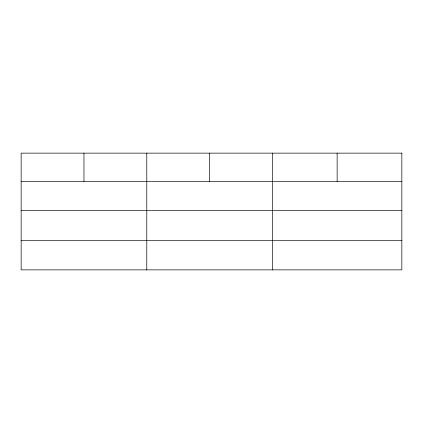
<?xml version="1.0" encoding="UTF-8"?>
<svg xmlns="http://www.w3.org/2000/svg" width="423" height="423" viewBox="0 0 423 423"><rect width="100%" height="100%" fill="white"/><g stroke="black" fill="none" stroke-linecap="round" stroke-linejoin="round"><path stroke-width="0.63" d="M21.15 181.478L401.85 181.478M21.15 210.649L401.85 210.649M21.15 240.698L401.85 240.698M337.131 153.137L337.131 181.478M272.412 153.137L272.412 269.863M209.597 153.137L209.597 181.478M146.781 153.137L146.781 269.863M83.966 153.137L83.966 181.478M401.85 153.137L21.15 153.137L21.15 269.863L401.85 269.863L401.85 153.137"/></g></svg>
